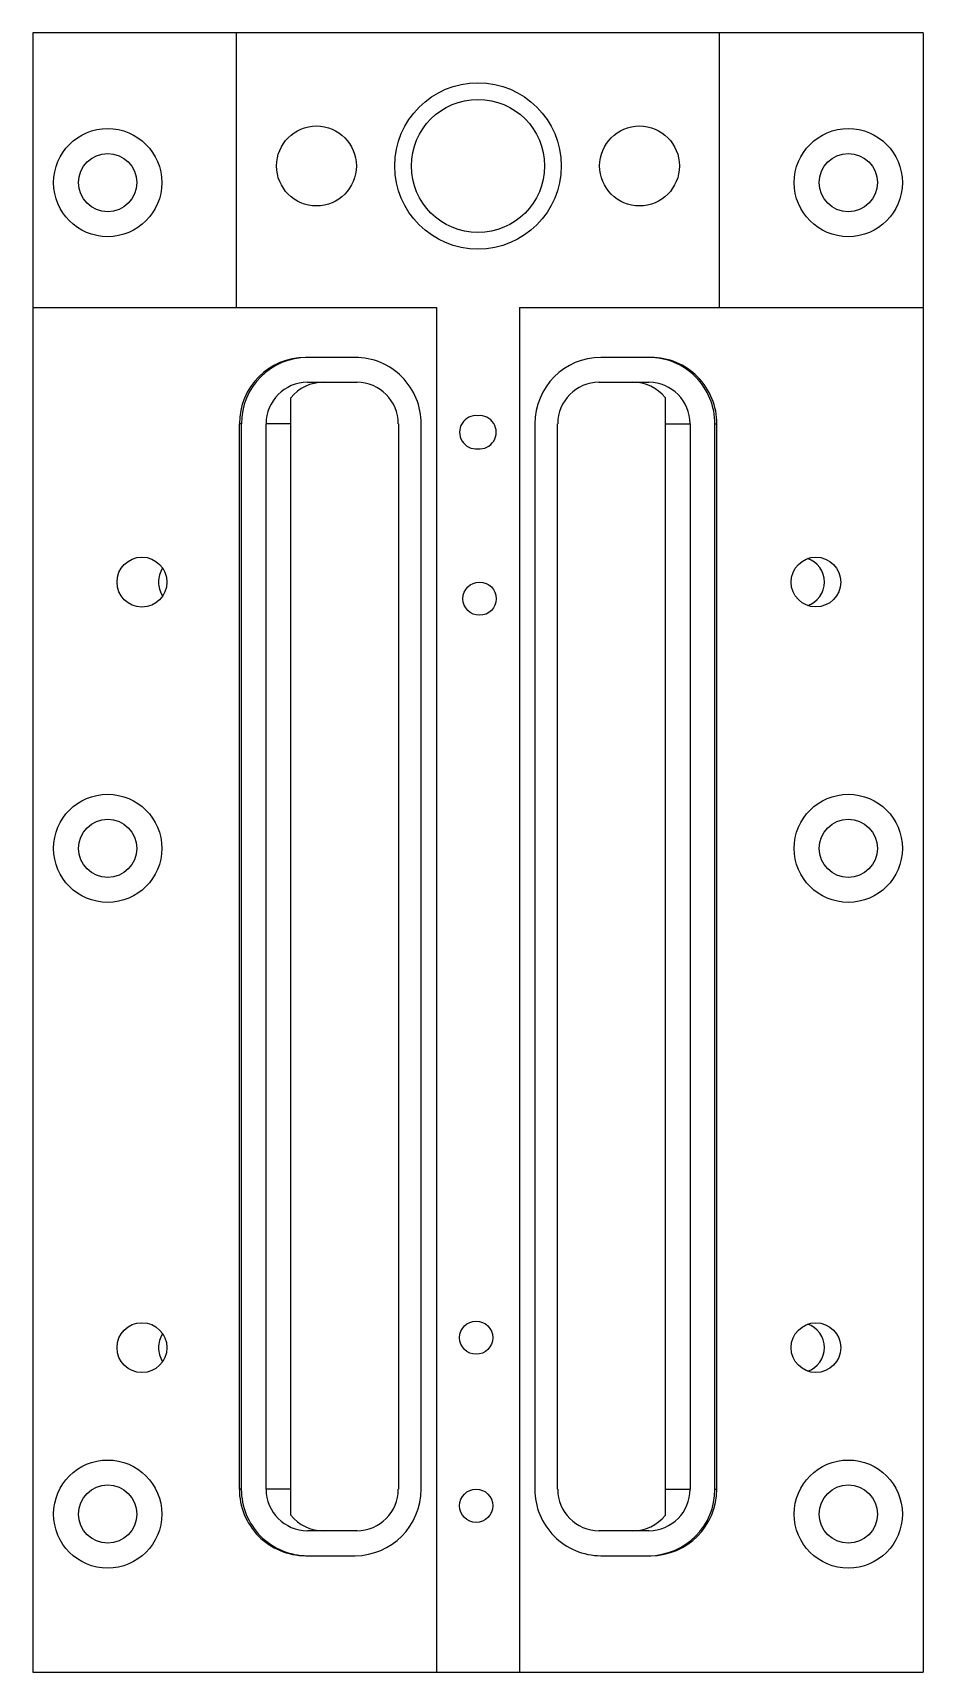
# Model space of a CAD drawing. Header units: millimetres. Extents: x 0 to 10.7, y -19.7 to 0.
import ezdxf

# ---------------------------------------------------------------- set-up
doc = ezdxf.new("R2010")
doc.units = ezdxf.units.MM

msp = doc.modelspace()

# ---------------------------------------------------------------- linework, layer by layer
at = {"color": 7, "linetype": 'Continuous', "lineweight": 25}
for p, q in [((0, 0), (0, -19.7)), ((10.7, 0), (0, 0)), ((2.449, -3.3), (2.449, 0)), ((8.251, -3.3), (8.251, 0)), ((10.7, 0), (10.7, -19.7)), ((0, -3.3), (4.85, -3.3)), ((4.85, -3.3), (4.85, -19.7)), ((5.85, -3.3), (10.7, -3.3)), ((5.85, -3.3), (5.85, -19.7)), ((3.873, -3.9), (3.277, -3.9)), ((7.427, -3.9), (6.827, -3.9)), ((3.3, -4.2), (3.896, -4.2)), ((6.804, -4.2), (7.403, -4.2)), ((3.1, -17.813), (3.1, -4.387)), ((7.6, -4.383), (7.6, -17.817)), ((2.482, -4.7), (2.482, -17.5)), ((2.506, -4.7), (2.482, -4.7)), ((2.506, -4.7), (2.506, -17.5)), ((2.804, -17.5), (2.804, -4.7)), ((3.1, -4.7), (2.804, -4.7)), ((4.393, -4.7), (4.393, -17.5)), ((4.667, -17.5), (4.667, -4.7)), ((6.033, -4.7), (6.033, -17.5)), ((6.307, -17.5), (6.307, -4.7)), ((7.6, -4.7), (7.899, -4.7)), ((7.899, -4.7), (7.899, -17.5)), ((8.197, -4.7), (8.221, -4.7)), ((8.197, -17.5), (8.197, -4.7)), ((8.221, -17.5), (8.221, -4.7)), ((2.506, -17.5), (2.482, -17.5)), ((3.1, -17.5), (2.804, -17.5)), ((7.6, -17.5), (7.899, -17.5)), ((8.197, -17.5), (8.221, -17.5)), ((3.896, -18), (3.3, -18)), ((7.403, -18), (6.804, -18)), ((3.277, -18.3), (3.873, -18.3)), ((6.827, -18.3), (7.427, -18.3)), ((0, -19.7), (10.7, -19.7))]:
    msp.add_line(p, q, dxfattribs=at)
for centre, radius in [((5.35, -1.6), 1), ((5.35, -1.6), 0.8), ((0.9, -1.8), 0.65), ((3.409, -1.6), 0.48), ((7.291, -1.6), 0.48), ((9.8, -1.8), 0.65), ((0.9, -1.8), 0.35), ((9.8, -1.8), 0.35), ((1.312, -6.6), 0.3), ((9.411, -6.6), 0.299), ((5.369, -6.8), 0.2), ((0.9, -9.8), 0.65), ((9.8, -9.8), 0.65), ((0.9, -9.8), 0.35), ((9.8, -9.8), 0.35), ((1.312, -15.8), 0.3), ((5.328, -15.68), 0.2), ((9.411, -15.8), 0.299), ((0.9, -17.8), 0.65), ((9.8, -17.8), 0.65), ((0.9, -17.8), 0.35), ((5.328, -17.7), 0.2), ((9.8, -17.8), 0.35)]:
    msp.add_circle(centre, radius, dxfattribs=at)
for centre, radius, start, end in [((3.28, -4.697), 0.797, 90.2221, 180.1824), ((3.304, -4.697), 0.797, 90.2221, 180.1824), ((3.87, -4.697), 0.797, 359.7793, 89.8162), ((6.831, -4.697), 0.797, 90.2221, 180.1824), ((7.4, -4.697), 0.797, 359.7793, 89.8162), ((7.424, -4.697), 0.797, 359.7793, 89.8162), ((3.302, -4.698), 0.498, 90.2029, 180.2015), ((3.492, -4.705), 0.505, 89.9534, 141.0176), ((3.894, -4.698), 0.498, 359.7985, 89.7971), ((6.806, -4.698), 0.498, 90.2029, 180.2015), ((7.211, -4.705), 0.505, 39.587, 90.0529), ((7.401, -4.698), 0.498, 359.7985, 89.7971), ((5.328, -4.8), 0.2, 84.1447, 275.8553), ((5.369, -4.8), 0.2, 264.1447, 95.8553), ((1.814, -6.6), 0.304, 146.8256, 180.0533), ((9.211, -6.6), 0.301, 289.4626, 70.5374), ((1.814, -6.6), 0.304, 179.9467, 213.1744), ((9.211, -15.8), 0.301, 289.4626, 70.5374), ((1.814, -15.8), 0.304, 146.8256, 180.0533), ((1.814, -15.8), 0.304, 179.9467, 213.1744), ((3.279, -17.503), 0.797, 179.7793, 269.8162), ((3.303, -17.503), 0.797, 179.7793, 269.8162), ((3.302, -17.502), 0.498, 179.7985, 269.7971), ((3.869, -17.503), 0.797, 270.2221, 0.1824), ((3.894, -17.502), 0.498, 270.2029, 0.2015), ((6.83, -17.503), 0.797, 179.7793, 269.8162), ((6.806, -17.502), 0.498, 179.7985, 269.7971), ((7.4, -17.503), 0.797, 270.2221, 0.1824), ((7.401, -17.502), 0.498, 270.2029, 0.2015), ((7.423, -17.503), 0.797, 270.2221, 0.1824), ((3.492, -17.495), 0.505, 218.9743, 270.0546), ((7.211, -17.495), 0.505, 269.9549, 320.4051)]:
    msp.add_arc(centre, radius, start, end, dxfattribs=at)

doc.saveas('drawing.dxf')
